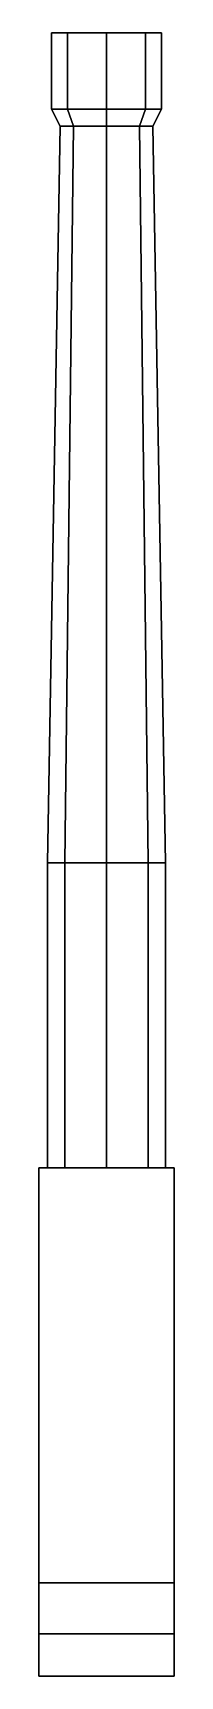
# Model space of a CAD drawing. Extents: x -0.08 to 0.08, y -0.79 to 1.15.
import ezdxf

# ---------------------------------------------------------------- set-up
doc = ezdxf.new("R2010")
doc.units = 0
doc.layers.add('BARREL', color=1, linetype='CONTINUOUS')

msp = doc.modelspace()

# ---------------------------------------------------------------- linework, layer by layer
at = {"layer": 'BARREL'}
for points in [[(-0.046, 1.15, 0.046), (-0.065, 1.15), (-0.065, 1.06), (-0.046, 1.06, 0.046)], [(-0.065, 1.15), (-0.046, 1.15, -0.046), (-0.046, 1.06, -0.046), (-0.065, 1.06)], [(0.046, 1.15, 0.046), (-0.065, 1.15), (-0.046, 1.15, 0.046), (0, 1.15, 0.065)], [(0.065, 1.15), (-0.046, 1.15, -0.046), (-0.065, 1.15), (0.046, 1.15, 0.046)], [(0, 1.15, 0.065), (-0.046, 1.15, 0.046), (-0.046, 1.06, 0.046), (0, 1.06, 0.065)], [(-0.046, 1.15, -0.046), (0, 1.15, -0.065), (0, 1.06, -0.065), (-0.046, 1.06, -0.046)], [(0.046, 1.15, -0.046), (0, 1.15, -0.065), (-0.046, 1.15, -0.046), (0.065, 1.15)], [(0.046, 1.15, 0.046), (0, 1.15, 0.065), (0, 1.06, 0.065), (0.046, 1.06, 0.046)], [(0, 1.15, -0.065), (0.046, 1.15, -0.046), (0.046, 1.06, -0.046), (0, 1.06, -0.065)], [(0.065, 1.15), (0.046, 1.15, 0.046), (0.046, 1.06, 0.046), (0.065, 1.06)], [(0.046, 1.15, -0.046), (0.065, 1.15), (0.065, 1.06), (0.046, 1.06, -0.046)], [(-0.0389, 1.04, -0.0389), (-0.055, 1.04), (-0.065, 1.06), (-0.046, 1.06, -0.046)], [(-0.055, 1.04), (-0.0389, 1.04, 0.0389), (-0.046, 1.06, 0.046), (-0.065, 1.06)], [(0, 1.04, -0.055), (-0.0389, 1.04, -0.0389), (-0.046, 1.06, -0.046), (0, 1.06, -0.065)], [(-0.0389, 1.04, 0.0389), (0, 1.04, 0.055), (0, 1.06, 0.065), (-0.046, 1.06, 0.046)], [(0.0389, 1.04, -0.0389), (0, 1.04, -0.055), (0, 1.06, -0.065), (0.046, 1.06, -0.046)], [(0, 1.04, 0.055), (0.0389, 1.04, 0.0389), (0.046, 1.06, 0.046), (0, 1.06, 0.065)], [(0.055, 1.04), (0.0389, 1.04, -0.0389), (0.046, 1.06, -0.046), (0.065, 1.06)], [(0.0389, 1.04, 0.0389), (0.055, 1.04), (0.065, 1.06), (0.046, 1.06, 0.046)], [(-0.0495, 0.17, -0.0495), (-0.07, 0.17), (-0.055, 1.04), (-0.0389, 1.04, -0.0389)], [(-0.07, 0.17), (-0.0495, 0.17, 0.0495), (-0.0389, 1.04, 0.0389), (-0.055, 1.04)], [(0, 0.17, -0.07), (-0.0495, 0.17, -0.0495), (-0.0389, 1.04, -0.0389), (0, 1.04, -0.055)], [(-0.0495, 0.17, 0.0495), (0, 0.17, 0.07), (0, 1.04, 0.055), (-0.0389, 1.04, 0.0389)], [(0.0495, 0.17, -0.0495), (0, 0.17, -0.07), (0, 1.04, -0.055), (0.0389, 1.04, -0.0389)], [(0, 0.17, 0.07), (0.0495, 0.17, 0.0495), (0.0389, 1.04, 0.0389), (0, 1.04, 0.055)], [(0.07, 0.17), (0.0495, 0.17, -0.0495), (0.0389, 1.04, -0.0389), (0.055, 1.04)], [(0.0495, 0.17, 0.0495), (0.07, 0.17), (0.055, 1.04), (0.0389, 1.04, 0.0389)], [(-0.0495, 0.17, 0.0495), (-0.07, 0.17), (-0.07, -0.19), (-0.0495, -0.19, 0.0495)], [(-0.07, 0.17), (-0.0495, 0.17, -0.0495), (-0.0495, -0.19, -0.0495), (-0.07, -0.19)], [(0, 0.17, 0.07), (-0.0495, 0.17, 0.0495), (-0.0495, -0.19, 0.0495), (0, -0.19, 0.07)], [(-0.0495, 0.17, -0.0495), (0, 0.17, -0.07), (0, -0.19, -0.07), (-0.0495, -0.19, -0.0495)], [(0.0495, 0.17, 0.0495), (0, 0.17, 0.07), (0, -0.19, 0.07), (0.0495, -0.19, 0.0495)], [(0, 0.17, -0.07), (0.0495, 0.17, -0.0495), (0.0495, -0.19, -0.0495), (0, -0.19, -0.07)], [(0.07, 0.17), (0.0495, 0.17, 0.0495), (0.0495, -0.19, 0.0495), (0.07, -0.19)], [(0.0495, 0.17, -0.0495), (0.07, 0.17), (0.07, -0.19), (0.0495, -0.19, -0.0495)], [(-0.08, -0.19, -0.07), (-0.08, -0.68, -0.07), (-0.08, -0.68, 0.08), (-0.08, -0.19, 0.08)], [(0.08, -0.19, 0.08), (0.08, -0.19, -0.07), (-0.08, -0.19, -0.07), (-0.08, -0.19, 0.08)], [(0.08, -0.19, -0.07), (0.08, -0.68, -0.07), (-0.08, -0.68, -0.07), (-0.08, -0.19, -0.07)], [(-0.08, -0.19, 0.08), (-0.08, -0.68, 0.08), (0.08, -0.68, 0.08), (0.08, -0.19, 0.08)], [(0.08, -0.68, 0.08), (0.08, -0.68, -0.07), (0.08, -0.19, -0.07), (0.08, -0.19, 0.08)], [(-0.08, -0.68, -0.13), (-0.08, -0.74, 0.1), (-0.08, -0.74, 0.18), (-0.08, -0.68, 0.18)], [(0.08, -0.68, 0.18), (0.08, -0.68, 0.08), (-0.08, -0.68, 0.08), (-0.08, -0.68, 0.18)], [(-0.08, -0.68, 0.18), (-0.08, -0.74, 0.18), (0.08, -0.74, 0.18), (0.08, -0.68, 0.18)], [(-0.08, -0.68, -0.13), (-0.08, -0.79, -0.13), (-0.08, -0.79, 0.1), (-0.08, -0.74, 0.1)], [(0.08, -0.68, -0.13), (0.08, -0.79, -0.13), (-0.08, -0.79, -0.13), (-0.08, -0.68, -0.13)], [(0.08, -0.68, -0.07), (0.08, -0.68, -0.13), (-0.08, -0.68, -0.13), (-0.08, -0.68, -0.07)], [(0.08, -0.74, 0.18), (0.08, -0.74, 0.1), (0.08, -0.68, -0.13), (0.08, -0.68, 0.18)], [(0.08, -0.79, 0.1), (0.08, -0.79, -0.13), (0.08, -0.68, -0.13), (0.08, -0.74, 0.1)], [(-0.08, -0.74, 0.18), (-0.08, -0.74, 0.1), (0.08, -0.74, 0.1), (0.08, -0.74, 0.18)], [(-0.08, -0.74, 0.1), (-0.08, -0.79, 0.1), (0.08, -0.79, 0.1), (0.08, -0.74, 0.1)], [(-0.08, -0.79, 0.1), (-0.08, -0.79, -0.13), (0.08, -0.79, -0.13), (0.08, -0.79, 0.1)]]:
    msp.add_3dface(points, dxfattribs=at)

doc.saveas('drawing.dxf')
